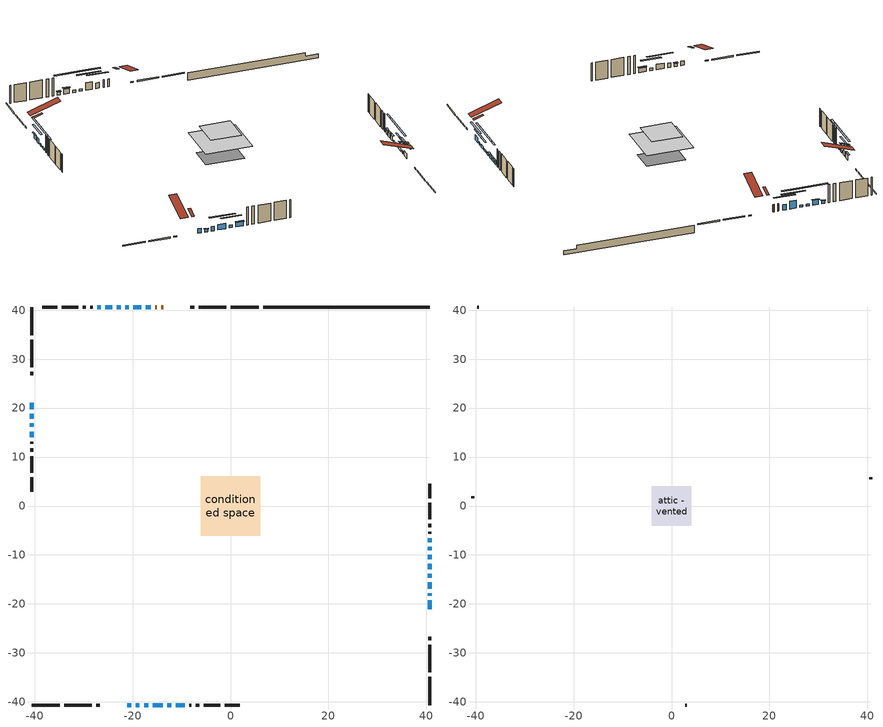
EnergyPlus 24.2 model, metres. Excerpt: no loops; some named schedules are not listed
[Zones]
conditioned space
 floor adiabatic (AdiabaticFloorConstruction): -6.07,-6.07 -6.07,6.07 6.07,6.07 6.07,-6.07 z3.05
 floor foundation (Slab1 construction): -5.08,-3.4 -5.08,3.4 5.08,3.4 5.08,-3.4 z-1.37
 wall outside (RimJoist1 construction): 5.79,40.65 0.02,40.65 / -40.65,-40.65 -34.88,-40.65 / -40.65,40.65 -40.65,34.88 / 40.65,-40.65 40.65,-34.88 z0.61:0.91
 wall outside (RimJoist2 construction): -0.91,40.65 -6.51,40.65 / -33.96,-40.65 -28.36,-40.65 / -40.65,33.96 -40.65,28.36 / 40.65,-33.96 40.65,-28.36 z0.61:0.91
 wall outside (RimJoist3 construction): -7.44,40.65 -8.19,40.65 / -27.43,-40.65 -26.67,-40.65 / -40.65,27.43 -40.65,26.67 / 40.65,-27.43 40.65,-26.67 z0.61:0.91
 wall outside (AdiabaticWallConstruction 1): -13.76,40.65 -14.11,40.65 / -15.03,40.65 -15.38,40.65 z0.61:2.64
 wall outside (AdiabaticWallConstruction): -21.1,-40.65 -20.26,-40.65 / -17.67,-40.65 -16.83,-40.65 z0.61:1.83; -19.34,-40.65 -18.6,-40.65 / 40.65,-18.35 40.65,-17.79 / -26.51,40.65 -27.25,40.65 / -12.89,-40.65 -12.15,-40.65 z0.61:1.35; -40.65,21.1 -40.65,19.75 / 40.65,-21.1 40.65,-19.27 / -40.65,18.83 -40.65,17.83 z0.61:1.96; 40.65,-16.86 40.65,-15.56 z0.61:1.37; -16.3,40.65 -17.3,40.65 z0.61:2.13; -18.22,40.65 -19.85,40.65 z0.61:2.69; -15.9,-40.65 -13.82,-40.65 z0.61:2.08; 40.65,-14.64 40.65,-13.87 / 40.65,-12.94 40.65,-11.8 / -20.78,40.65 -21.54,40.65 / -22.47,40.65 -23.24,40.65 / -40.65,16.91 -40.65,16.14 / -40.65,15.22 -40.65,14.07 z0.61:1.17; 40.65,-10.87 40.65,-9.96 / -11.22,-40.65 -9.34,-40.65 z0.61:1.78; 40.65,-9.03 40.65,-8.29 z0.61:1.68; 40.65,-7.36 40.65,-6.62 z0.61:1.7; -24.16,40.65 -25.59,40.65 z0.61:1.93
 wall outside (Wall1 construction): -28.18,40.65 -28.61,40.65 / -8.41,-40.65 -7.99,-40.65 / -40.65,13.14 -40.65,12.72 / 40.65,-5.69 40.65,-5.27 z0.61:5.49
 wall outside (Wall2 construction): -29.54,40.65 -30.22,40.65 / -7.06,-40.65 -6.38,-40.65 / -40.65,11.79 -40.65,11.11 / 40.65,-4.34 40.65,-3.66 z0.61:5.49
 wall outside (Wall3 construction): -31.15,40.65 -34.5,40.65 / -5.45,-40.65 -2.1,-40.65 / -40.65,10.18 -40.65,6.83 / 40.65,-2.73 40.65,0.62 z0.61:5.49
 wall outside (Wall4 construction): -35.43,40.65 -38.45,40.65 / -1.17,-40.65 1.85,-40.65 / -40.65,5.9 -40.65,2.88 / 40.65,1.55 40.65,4.57 z0.61:5.49
 wall foundation (FoundationWall1 construction): 6.72,40.65,-1.37 6.72,40.65,0.61 37.26,40.65,0.61 37.26,40.65,-0.27 40.65,40.65,-0.27 40.65,40.65,-1.37
 window (WindowConstruction 16): -21.1,-40.65 -20.26,-40.65 z0.61:1.83
 window (WindowConstruction 8): -19.34,-40.65 -18.6,-40.65 z0.61:1.35
 window (WindowConstruction 9): -40.65,21.1 -40.65,19.76 z0.61:1.96
 window (WindowConstruction 17): -17.67,-40.65 -16.83,-40.65 z0.61:1.83
 window (WindowConstruction 10): 40.65,-21.1 40.65,-19.27 z0.61:1.96
 window (WindowConstruction 11): 40.65,-18.35 40.65,-17.79 z0.61:1.35
 window (WindowConstruction 12): 40.65,-16.86 40.65,-15.56 z0.61:1.37
 window (WindowConstruction 13): -16.31,40.65 -17.3,40.65 z0.61:2.13
 window (WindowConstruction 14): -18.23,40.65 -19.85,40.65 z0.61:2.69
 window (WindowConstruction 15): -40.65,18.83 -40.65,17.84 z0.61:1.96
 window (WindowConstruction): -15.9,-40.65 -13.82,-40.65 z0.61:2.08
 window (WindowConstruction 18): 40.65,-14.63 40.65,-13.87 z0.61:1.17
 window (WindowConstruction 19): 40.65,-12.94 40.65,-11.8 z0.61:1.17
 window (WindowConstruction 20): -20.78,40.65 -21.54,40.65 z0.61:1.17
 window (WindowConstruction 21): -22.47,40.65 -23.23,40.65 z0.61:1.17
 window (WindowConstruction 22): -40.65,16.91 -40.65,16.14 z0.61:1.17
 window (WindowConstruction 23): -40.65,15.21 -40.65,14.07 z0.61:1.17
 window (WindowConstruction 1): 40.65,-10.87 40.65,-9.96 z0.61:1.78
 window (WindowConstruction 2): 40.65,-9.03 40.65,-8.29 z0.61:1.68
 window (WindowConstruction 3): 40.65,-7.36 40.65,-6.62 z0.61:1.7
 window (WindowConstruction 4): -24.16,40.65 -25.59,40.65 z0.61:1.93
 window (WindowConstruction 5): -26.51,40.65 -27.25,40.65 z0.61:1.35
 window (WindowConstruction 6): -12.89,-40.65 -12.15,-40.65 z0.61:1.35
 window (WindowConstruction 7): -11.22,-40.65 -9.34,-40.65 z0.61:1.78
 door (Door): -13.76,40.65 -14.1,40.65 z0.61:2.64
 door (Door 1): -15.03,40.65 -15.38,40.65 z0.61:2.64
 ceiling adiabatic (AdiabaticFloorConstruction): 6.07,-6.07 6.07,6.07 -6.07,6.07 -6.07,-6.07 z3.05
 roof outside (Roof2 construction): -12.83,40.65,5.49 -12.83,38.01,6.37 -12.14,38.01,6.37 -12.14,40.65,5.49; -22.03,-40.65,5.49 -22.03,-38.01,6.37 -22.73,-38.01,6.37 -22.73,-40.65,5.49; -40.65,22.03,5.49 -38.01,22.03,6.37 -38.01,22.73,6.37 -40.65,22.73,5.49; 40.65,-22.03,5.49 38.01,-22.03,6.37 38.01,-22.73,6.37 40.65,-22.73,5.49
attic - vented
 floor to conditioned space (Floor1 construction Reversed): -4.07,-4.07 -4.07,4.07 4.07,4.07 4.07,-4.07 z5.49
 wall outside (Wall5 construction): -39.38,40.65 -39.72,40.65 / 2.78,-40.65 3.13,-40.65 / -40.65,1.95 -40.65,1.6 / 40.65,5.5 40.65,5.85 z0.61:5.49
 roof outside (Roof1 construction): -11.21,40.65,5.49 -11.21,32.73,8.13 -9.12,32.73,8.13 -9.12,40.65,5.49; -23.66,-40.65,5.49 -23.66,-32.73,8.13 -25.75,-32.73,8.13 -25.75,-40.65,5.49; -40.65,23.66,5.49 -32.73,23.66,8.13 -32.73,25.75,8.13 -40.65,25.75,5.49; 40.65,-23.66,5.49 32.73,-23.66,8.13 32.73,-25.75,8.13 40.65,-25.75,5.49
shading: -18.4,-40.65 -19.54,-40.65 -19.54,-41.06 -18.4,-41.06 z1.55; -40.65,19.55 -40.65,21.3 -41.06,21.3 -41.06,19.55 z2.16; 40.65,-16.92 40.65,-23.46 41.06,-23.46 41.06,-16.92 z4.32; 40.65,-15.43 40.65,-20.7 41.06,-20.7 41.06,-15.43 z3.71; 40.65,-13.2 40.65,-19.22 41.06,-19.22 41.06,-13.2 z3.73; -19.66,40.65 -13.95,40.65 -13.95,41.06 -19.66,41.06 z4.49; -22.21,40.65 -15.87,40.65 -15.87,41.06 -22.21,41.06 z5.05; -40.65,15.48 -40.65,21.19 -41.06,21.19 -41.06,15.48 z4.32; -11.46,-40.65 -18.26,-40.65 -18.26,-41.06 -11.46,-41.06 z4.44; 40.65,-9.04 40.65,-19.47 41.06,-19.47 41.06,-9.04 z6; 40.65,-6.97 40.65,-17.77 41.06,-17.77 41.06,-6.97 z6; -26.37,40.65 -15.95,40.65 -15.95,41.06 -26.37,41.06 z6; -28.06,40.65 -17.64,40.65 -17.64,41.06 -28.06,41.06 z6; -40.65,11.31 -40.65,21.74 -41.06,21.74 -41.06,11.31 z6; -40.65,9.24 -40.65,20.05 -41.06,20.05 -41.06,9.24 z6; 40.65,-9.76 40.65,-11.07 41.06,-11.07 41.06,-9.76 z1.98; 40.65,-8.09 40.65,-9.23 41.06,-9.23 41.06,-8.09 z1.88; 40.65,-6.42 40.65,-7.56 41.06,-7.56 41.06,-6.42 z1.9; -25.79,40.65 -23.96,40.65 -23.96,41.06 -25.79,41.06 z2.13; -27.45,40.65 -26.31,40.65 -26.31,41.06 -27.45,41.06 z1.55; -9.79,-40.65 -15.25,-40.65 -15.25,-41.06 -9.79,-41.06 z3.71; -9.14,-40.65 -11.42,-40.65 -11.42,-41.06 -9.14,-41.06 z1.98
[Building]
Building 1: Terrain=Suburbs
[Site:Location]
Toronto Intl AP_ON: Latitude {deg}=43.68; Longitude {deg}=-79.63; Time Zone {hr}=-5; Elevation {m}=173; Keep Site Location Information=Yes
[Site:GroundTemperature:Shallow]
4.59119, 2.66285, 2.50842, 3.42352, 7.09712, 10.7536, 13.9236, 15.9317, 16.1023, 14.4691, 11.3799, 7.83558
[Site:WaterMainsTemperature]
Calculation Method=Schedule; Temperature Schedule=mains temperature schedule
[Material] Roughness=Rough; Thermal Absorptance=0.9
Name | Thickness {m} | Conductivity {W/m-K} | Density {kg/m3} | Specific Heat {J/kg-K} | Solar Absorptance | Visible Absorptance
asphalt or fiberglass shingles | 0.00635 | 0.162714 | 1121.4 | 1465.45 | 0.4 | 0.4
ceiling stud and cavity | 0.1397 | 0.117536 | 65.682 | 1177.47 | 0.7 | 0.7
concrete 4.0 in. | 0.1016 | 1.803125 | 2242.8 | 837.4 | 0.7 | 0.7
concrete 8.0 in. | 0.2032 | 1.803125 | 2242.8 | 837.4 | 0.7 | 0.7
door material | 0.04445 | 0.053851 | 512.64 | 1214.23 | 0.7 | 0.7
exterior vertical ins | 0.0353037 | 0.029427 | 32.04 | 1214.23 | 0.7 | 0.7
floor covering | 0.0127 | 0.0433444 | 54.468 | 1339.84 | 0.6 | 0.6
floor rigid ins; wall rigid ins | 0.512978 | 0.029427 | 32.04 | 1214.23 | 0.7 | 0.7
floor stud and cavity | 0.1397 | 1.75129 | 37.0049 | 1207.88 | 0.7 | 0.7
furniture material conditioned space 1 | 0.1524 | 0.115458 | 640.8 | 1214.23 | 0.6 | 0.6
gypsum board | 0.0127 | 0.160291 | 801 | 837.4 | 0.6 | 0.6
gypsum board 1 | 0.0127 | 0.160291 | 801 | 837.4 | 0.7 | 0.7
osb sheathing 0.5 in. | 0.0127 | 0.115458 | 512.64 | 1214.23 | 0.7 | 0.7
osb sheathing 0.75 in. | 0.01905 | 0.115458 | 512.64 | 1214.23 | 0.7 | 0.7
osb sheathing 2.0 in. | 0.0508 | 0.115458 | 512.64 | 1214.23 | 0.7 | 0.7
rim joist rigid ins | 0.051816 | 0.029427 | 32.04 | 1214.23 | 0.7 | 0.7
rim joist stud and cavity | 0.0508 | 0.0507405 | 125.044 | 1163.47 | 0.6 | 0.6
rim joist stud and cavity 1 | 0.0508 | 0.308293 | 125.044 | 1163.47 | 0.6 | 0.6
rim joist stud and cavity 2 | 0.0508 | 0.107068 | 50.32683 | 1063.81 | 0.6 | 0.6
roof stud and cavity | 0.2032 | 0.17307 | 78.34581 | 1123.46 | 0.7 | 0.7
wall stud and cavity | 0.1397 | 0.134473 | 139.0536 | 1170.24 | 0.7 | 0.7
wall stud and cavity 1 | 0.1397 | 0.13493 | 139.0536 | 1170.24 | 0.7 | 0.7
wall stud and cavity 2 | 0.1397 | 0.127966 | 139.0536 | 1170.24 | 0.7 | 0.7
wall stud and cavity 3 | 0.1397 | 0.601088 | 139.0536 | 1170.24 | 0.7 | 0.7
wall stud and cavity 4 | 0.0889 | 6.1454 | 50.32683 | 1063.81 | 0.6 | 0.6
wall stud and cavity 5 | 0.0889 | 0.380278 | 52.3479 | 1209.89 | 0.7 | 0.7
wall stud and cavity 6 | 0.0889 | 0.391764 | 83.0341 | 1211.67 | 0.7 | 0.7
wood siding | 0.0254 | 0.102417 | 544.68 | 1172.36 | 0.4 | 0.4
wood siding 1 | 0.00254 | 0.102417 | 544.68 | 1172.36 | 0.4 | 0.4
wood siding 2; wood siding 3; wood siding 4 | 0.0254 | 0.102417 | 544.68 | 1172.36 | 0.7 | 0.7
[WindowMaterial:SimpleGlazingSystem]
Name | U-Factor {W/m2-K} | Solar Heat Gain Coefficient
WindowMaterial | 2.89067 | 0.69
WindowMaterial 1 | 2.9378 | 0.65
WindowMaterial 10 | 4.26815 | 0.68
WindowMaterial 11 | 2.9219 | 0.66
WindowMaterial 12 | 2.927009 | 0.66
WindowMaterial 13 | 2.95937 | 0.63
WindowMaterial 14 | 5.73024 | 0.53
WindowMaterial 15 | 5.2794 | 0.57
WindowMaterial 16 | 2.99458 | 0.59
WindowMaterial 2 | 2.95653 | 0.63
WindowMaterial 3 | 2.95597 | 0.63
WindowMaterial 4 | 2.90941 | 0.68
WindowMaterial 5 | 2.97584 | 0.61
WindowMaterial 6 | 2.906 | 0.68
WindowMaterial 7 | 2.91111 | 0.67
WindowMaterial 8 | 2.93212 | 0.66
WindowMaterial 9 | 2.99685 | 0.59
[Construction]
AdiabaticFloorConstruction: floor stud and cavity, floor rigid ins, osb sheathing 0.75 in., floor covering
AdiabaticWallConstruction: wood siding 3, wall rigid ins, wall stud and cavity 5, gypsum board
AdiabaticWallConstruction 1: wood siding 4, wall rigid ins, wall stud and cavity 5, gypsum board
Door; Door 1: door material
Floor1 construction Reversed: gypsum board, ceiling stud and cavity
FoundationWall1 construction: concrete 8.0 in., gypsum board 1
furniture construction conditioned space 1: furniture material conditioned space 1
PartitionWallConstruction: gypsum board, wall stud and cavity 6, gypsum board
RimJoist1 construction: wood siding 2, osb sheathing 2.0 in., rim joist stud and cavity
RimJoist2 construction: wood siding 2, rim joist rigid ins, osb sheathing 2.0 in., rim joist stud and cavity 1
RimJoist3 construction: wood siding 2, rim joist stud and cavity 2
Roof1 construction: asphalt or fiberglass shingles
Roof2 construction: asphalt or fiberglass shingles, osb sheathing 0.75 in., roof stud and cavity, gypsum board
Slab1 construction: concrete 4.0 in.
Wall1 construction: wood siding, osb sheathing 0.5 in., wall stud and cavity, gypsum board
Wall2 construction: wood siding, osb sheathing 0.5 in., wall stud and cavity 1, gypsum board
Wall3 construction: wood siding, osb sheathing 0.5 in., wall stud and cavity 2, gypsum board
Wall4 construction: wood siding, osb sheathing 0.5 in., wall stud and cavity 3, gypsum board
Wall5 construction: wood siding 1, wall stud and cavity 4
WindowConstruction: WindowMaterial
WindowConstruction 1: WindowMaterial 1
WindowConstruction 10: WindowMaterial 8
WindowConstruction 11: WindowMaterial 9
WindowConstruction 12; WindowConstruction 14: WindowMaterial 10
WindowConstruction 13: WindowMaterial 11
WindowConstruction 15: WindowMaterial 12
WindowConstruction 16; WindowConstruction 17: WindowMaterial 13
WindowConstruction 18; WindowConstruction 20; WindowConstruction 22: WindowMaterial 14
WindowConstruction 19; WindowConstruction 23: WindowMaterial 15
WindowConstruction 2: WindowMaterial 2
WindowConstruction 21: WindowMaterial 16
WindowConstruction 3: WindowMaterial 3
WindowConstruction 4: WindowMaterial 4
WindowConstruction 5; WindowConstruction 6; WindowConstruction 8: WindowMaterial 5
WindowConstruction 7: WindowMaterial 6
WindowConstruction 9: WindowMaterial 7
[Zone] Multiplier=1; Part of Total Floor Area=Yes
Name | Volume {m3}
attic - vented | 28.3752
conditioned space | 511.7
[Space]
Name | Zone | Volume {m3}
attic - vented 1 | attic - vented | 28.3752
conditioned space 1 | conditioned space | 511.7
[ZoneInfiltration:EffectiveLeakageArea]
infil attic - vented 1: Zone or Space=attic - vented 1; Schedule=Always On Discrete; Effective Air Leakage Area {cm2}=2738.48; Stack Coefficient=0.000522789; Wind Coefficient=1.54484e-05
[ZoneMixing]
whole house fan mix: Zone or Space=attic - vented; Schedule=Always On Continuous; Design Flow Rate Calculation Method=Flow/Zone; Design Flow Rate {m3/s}=0; Source Zone or Space=conditioned space
[SurfaceProperty:ExposedFoundationPerimeter]
Slab1: Exposed Perimeter Calculation Method=TotalExposedPerimeter; Total Exposed Perimeter {m}=33.936
[InternalMass] Zone or ZoneList=conditioned space; Space or SpaceList=conditioned space 1
Name | Construction | Surface Area {m2}
furniture mass conditioned space 1 | furniture construction conditioned space 1 | 86.5199
partition wall mass | PartitionWallConstruction | 216.3
[Lights]
interior lighting: Zone or ZoneList or Space or SpaceList=conditioned space 1; Schedule=interior lighting schedule; Design Level Calculation Method=LightingLevel; Lighting Level {W}=343.2; Return Air Fraction=0; Fraction Radiant=0.6; Fraction Visible=0.2; Fraction Replaceable=1
[People]
occupants: Zone or ZoneList or Space or SpaceList=conditioned space 1; Number of People Schedule=occupants schedule; Number of People Calculation Method=People; Number of People=3; Fraction Radiant=0.314171; Sensible Heat Fraction=0.56303; Activity Level Schedule=occupants activity schedule; Carbon Dioxide Generation Rate {m3/s-W}=0; Enable ASHRAE 55 Comfort Warnings=No; Mean Radiant Temperature Calculation Type=EnclosureAveraged
[ElectricEquipment] Zone or ZoneList or Space or SpaceList=conditioned space 1; Design Level Calculation Method=EquipmentLevel
Name | Schedule | Design Level {W} | Fraction Latent | Fraction Radiant | Fraction Lost
clothes dryer | clothes dryer schedule | 140.772 | 0.015 | 0.081 | 0.85
clothes washer | clothes washer schedule | 32.1985 | 0.03 | 0.162 | 0.7
cooking range | cooking range schedule | 215.147 | 0.08 | 0.432 | 0.2
dishwasher | dishwasher schedule | 66.8632 | 0.3 | 0.18 | 0.4
fridge | fridge schedule | 72.9452 | 0 | 0.6 | 0
mech vent bath fan 0 | mech vent bath fan 0 schedule | 50.2 | 0 | 0 | 1
mech vent bath fan 1 | mech vent bath fan 1 schedule | 50.2 | 0 | 0 | 1
mech vent house fan | mech vent house fan schedule | 0 | 0 | 0 | 1
mech vent house fan cfis | mech vent house fan cfis schedule | 0 | 0 | 0 | 0
mech vent range fan 0 | mech vent range fan 0 schedule | 57 | 0 | 0 | 1
misc plug loads | misc plug loads schedule | 494.7 | 0.045 | 0.513 | 0.1
whole house fan | Always On Discrete | 0 | 0 | 0 | 1
[OtherEquipment] Zone or ZoneList or Space or SpaceList=conditioned space 1; Design Level Calculation Method=EquipmentLevel
Name | Fuel Type | Schedule | Design Level {W} | Fraction Latent | Fraction Radiant | Fraction Lost
clothes dryer 1 | Electricity | clothes dryer schedule | 0 | 0.015 | 0.081 | 0.85
cooking range 1 | Electricity | cooking range schedule | 0 | 0.08 | 0.432 | 0.2
general water use latent | None | general water use schedule | 62.594 | 1 | 0 | 0
general water use sensible | None | general water use schedule | -61.6891 | 0 | 0.6 | 0
mech vent house fan latent load | None | Always On Discrete | 0 | 1 | 0 | 0
mech vent house fan sensible load | None | Always On Discrete | 0 | 0 | 0 | 0
water heater energy adjustment1 | NaturalGas | Always On Discrete | 0.01 | 0 | 0 | 1
[ZoneInfiltration:DesignFlowRate] Zone or ZoneList or Space or SpaceList=conditioned space 1; Schedule=Always On Discrete; Design Flow Rate Calculation Method=Flow/Zone; Design Flow Rate {m3/s}=0
infil flow; natural vent flow; whole house fan flow
[Foundation:Kiva]
Foundation Kiva 1: Initial Indoor Air Temperature {C}=18; Wall Height Above Grade {m}=0.609996; Wall Depth Below Slab {m}=0.2032; Custom Block Material Name 1=exterior vertical ins; Custom Block Depth 1 {m}=1.98001; Custom Block X Position 1 {m}=0.2159; Custom Block Z Position 1 {m}=0
[Foundation:Kiva:Settings]
Soil Conductivity {W/m-K}=0.849921; Soil Density {kg/m3}=1842.3; Soil Specific Heat {J/kg-K}=418.7; Ground Solar Absorptivity=0.9; Ground Thermal Absorptivity=0.9; Ground Surface Roughness {m}=0.03; Far-Field Width {m}=40; Deep-Ground Boundary Condition=ZeroFlux; Deep-Ground Depth {m}=40; Minimum Cell Dimension {m}=0.2; Maximum Cell Growth Coefficient=3; Simulation Timestep=Timestep
[Exterior:Lights]
exterior lighting: Schedule=exterior lighting schedule; Design Level {W}=75.6
[Schedule:Constant]
Name | Hourly Value
Always On Continuous; mech vent house fan schedule; mech vent house fan cfis schedule; Always On Discrete | 1
occupants activity schedule | 117.228
fridge schedule | 0
[Schedule:Week:Daily]
interior lighting schedule Week Rule - Jan1-Jan27: interior lighting schedule day, interior lighting schedule day, interior lighting schedule day, interior lighting schedule day, interior lighting schedule day, interior lighting schedule day, interior lighting schedule day, interior lighting schedule default day, interior lighting schedule default day, interior lighting schedule default day, interior lighting schedule default day, interior lighting schedule default day
interior lighting schedule Week Rule - Jan28-Feb3: interior lighting schedule day, interior lighting schedule day, interior lighting schedule day, interior lighting schedule day, interior lighting schedule day 1, interior lighting schedule day 1, interior lighting schedule day 1, interior lighting schedule default day, interior lighting schedule default day, interior lighting schedule default day, interior lighting schedule default day, interior lighting schedule default day
interior lighting schedule Week Rule - Feb4-Feb24: interior lighting schedule day 1, interior lighting schedule day 1, interior lighting schedule day 1, interior lighting schedule day 1, interior lighting schedule day 1, interior lighting schedule day 1, interior lighting schedule day 1, interior lighting schedule default day, interior lighting schedule default day, interior lighting schedule default day, interior lighting schedule default day, interior lighting schedule default day
interior lighting schedule Week Rule - Feb25-Mar3: interior lighting schedule day 1, interior lighting schedule day 1, interior lighting schedule day 1, interior lighting schedule day 1, interior lighting schedule day 2, interior lighting schedule day 2, interior lighting schedule day 2, interior lighting schedule default day, interior lighting schedule default day, interior lighting schedule default day, interior lighting schedule default day, interior lighting schedule default day
interior lighting schedule Week Rule - Mar4-Mar31: interior lighting schedule day 2, interior lighting schedule day 2, interior lighting schedule day 2, interior lighting schedule day 2, interior lighting schedule day 2, interior lighting schedule day 2, interior lighting schedule day 2, interior lighting schedule default day, interior lighting schedule default day, interior lighting schedule default day, interior lighting schedule default day, interior lighting schedule default day
interior lighting schedule Week Rule - Apr1-Apr28: interior lighting schedule day 3, interior lighting schedule day 3, interior lighting schedule day 3, interior lighting schedule day 3, interior lighting schedule day 3, interior lighting schedule day 3, interior lighting schedule day 3, interior lighting schedule default day, interior lighting schedule default day, interior lighting schedule default day, interior lighting schedule default day, interior lighting schedule default day
interior lighting schedule Week Rule - Apr29-May5: interior lighting schedule day 3, interior lighting schedule day 3, interior lighting schedule day 4, interior lighting schedule day 4, interior lighting schedule day 4, interior lighting schedule day 4, interior lighting schedule day 4, interior lighting schedule default day, interior lighting schedule default day, interior lighting schedule default day, interior lighting schedule default day, interior lighting schedule default day
interior lighting schedule Week Rule - May6-May26: interior lighting schedule day 4, interior lighting schedule day 4, interior lighting schedule day 4, interior lighting schedule day 4, interior lighting schedule day 4, interior lighting schedule day 4, interior lighting schedule day 4, interior lighting schedule default day, interior lighting schedule default day, interior lighting schedule default day, interior lighting schedule default day, interior lighting schedule default day
interior lighting schedule Week Rule - May27-Jun2: interior lighting schedule day 4, interior lighting schedule day 4, interior lighting schedule day 4, interior lighting schedule day 4, interior lighting schedule day 4, interior lighting schedule day 5, interior lighting schedule day 5, interior lighting schedule default day, interior lighting schedule default day, interior lighting schedule default day, interior lighting schedule default day, interior lighting schedule default day
interior lighting schedule Week Rule - Jun3-Jun30: interior lighting schedule day 5, interior lighting schedule day 5, interior lighting schedule day 5, interior lighting schedule day 5, interior lighting schedule day 5, interior lighting schedule day 5, interior lighting schedule day 5, interior lighting schedule default day, interior lighting schedule default day, interior lighting schedule default day, interior lighting schedule default day, interior lighting schedule default day
interior lighting schedule Week Rule - Jul1-Jul28: interior lighting schedule day 6, interior lighting schedule day 6, interior lighting schedule day 6, interior lighting schedule day 6, interior lighting schedule day 6, interior lighting schedule day 6, interior lighting schedule day 6, interior lighting schedule default day, interior lighting schedule default day, interior lighting schedule default day, interior lighting schedule default day, interior lighting schedule default day
interior lighting schedule Week Rule - Jul29-Aug4: interior lighting schedule day 6, interior lighting schedule day 6, interior lighting schedule day 6, interior lighting schedule day 7, interior lighting schedule day 7, interior lighting schedule day 7, interior lighting schedule day 7, interior lighting schedule default day, interior lighting schedule default day, interior lighting schedule default day, interior lighting schedule default day, interior lighting schedule default day
interior lighting schedule Week Rule - Aug5-Aug25: interior lighting schedule day 7, interior lighting schedule day 7, interior lighting schedule day 7, interior lighting schedule day 7, interior lighting schedule day 7, interior lighting schedule day 7, interior lighting schedule day 7, interior lighting schedule default day, interior lighting schedule default day, interior lighting schedule default day, interior lighting schedule default day, interior lighting schedule default day
interior lighting schedule Week Rule - Aug26-Sep1: interior lighting schedule day 7, interior lighting schedule day 7, interior lighting schedule day 7, interior lighting schedule day 7, interior lighting schedule day 7, interior lighting schedule day 7, interior lighting schedule day 8, interior lighting schedule default day, interior lighting schedule default day, interior lighting schedule default day, interior lighting schedule default day, interior lighting schedule default day
interior lighting schedule Week Rule - Sep2-Sep29: interior lighting schedule day 8, interior lighting schedule day 8, interior lighting schedule day 8, interior lighting schedule day 8, interior lighting schedule day 8, interior lighting schedule day 8, interior lighting schedule day 8, interior lighting schedule default day, interior lighting schedule default day, interior lighting schedule default day, interior lighting schedule default day, interior lighting schedule default day
interior lighting schedule Week Rule - Sep30-Oct6: interior lighting schedule day 8, interior lighting schedule day 9, interior lighting schedule day 9, interior lighting schedule day 9, interior lighting schedule day 9, interior lighting schedule day 9, interior lighting schedule day 9, interior lighting schedule default day, interior lighting schedule default day, interior lighting schedule default day, interior lighting schedule default day, interior lighting schedule default day
interior lighting schedule Week Rule - Oct7-Oct27: interior lighting schedule day 9, interior lighting schedule day 9, interior lighting schedule day 9, interior lighting schedule day 9, interior lighting schedule day 9, interior lighting schedule day 9, interior lighting schedule day 9, interior lighting schedule default day, interior lighting schedule default day, interior lighting schedule default day, interior lighting schedule default day, interior lighting schedule default day
interior lighting schedule Week Rule - Oct28-Nov3: interior lighting schedule day 9, interior lighting schedule day 9, interior lighting schedule day 9, interior lighting schedule day 9, interior lighting schedule day 10, interior lighting schedule day 10, interior lighting schedule day 10, interior lighting schedule default day, interior lighting schedule default day, interior lighting schedule default day, interior lighting schedule default day, interior lighting schedule default day
interior lighting schedule Week Rule - Nov4-Nov24: interior lighting schedule day 10, interior lighting schedule day 10, interior lighting schedule day 10, interior lighting schedule day 10, interior lighting schedule day 10, interior lighting schedule day 10, interior lighting schedule day 10, interior lighting schedule default day, interior lighting schedule default day, interior lighting schedule default day, interior lighting schedule default day, interior lighting schedule default day
interior lighting schedule Week Rule - Nov25-Dec1: interior lighting schedule day 10, interior lighting schedule day 10, interior lighting schedule day 10, interior lighting schedule day 10, interior lighting schedule day 10, interior lighting schedule day 10, interior lighting schedule day 11, interior lighting schedule default day, interior lighting schedule default day, interior lighting schedule default day, interior lighting schedule default day, interior lighting schedule default day
interior lighting schedule Week Rule - Dec2-Dec31: interior lighting schedule day 11, interior lighting schedule day 11, interior lighting schedule day 11, interior lighting schedule day 11, interior lighting schedule day 11, interior lighting schedule day 11, interior lighting schedule day 11, interior lighting schedule default day, interior lighting schedule default day, interior lighting schedule default day, interior lighting schedule default day, interior lighting schedule default day
occupants schedule Week Rule - Jan1-Dec31: occupants schedule day, occupants schedule day, occupants schedule day, occupants schedule day, occupants schedule day, occupants schedule day, occupants schedule day, occupants schedule default day, occupants schedule default day, occupants schedule default day, occupants schedule default day, occupants schedule default day
clothes dryer schedule Week Rule - Jan1-Dec31: clothes dryer schedule day, clothes dryer schedule day, clothes dryer schedule day, clothes dryer schedule day, clothes dryer schedule day, clothes dryer schedule day, clothes dryer schedule day, clothes dryer schedule default day, clothes dryer schedule default day, clothes dryer schedule default day, clothes dryer schedule default day, clothes dryer schedule default day
clothes washer schedule Week Rule - Jan1-Dec31: clothes washer schedule day, clothes washer schedule day, clothes washer schedule day, clothes washer schedule day, clothes washer schedule day, clothes washer schedule day, clothes washer schedule day, clothes washer schedule default day, clothes washer schedule default day, clothes washer schedule default day, clothes washer schedule default day, clothes washer schedule default day
cooking range schedule Week Rule - Jan1-Dec31: cooking range schedule day, cooking range schedule day, cooking range schedule day, cooking range schedule day, cooking range schedule day, cooking range schedule day, cooking range schedule day, cooking range schedule default day, cooking range schedule default day, cooking range schedule default day, cooking range schedule default day, cooking range schedule default day
dishwasher schedule Week Rule - Jan1-Dec31: dishwasher schedule day, dishwasher schedule day, dishwasher schedule day, dishwasher schedule day, dishwasher schedule day, dishwasher schedule day, dishwasher schedule day, dishwasher schedule default day, dishwasher schedule default day, dishwasher schedule default day, dishwasher schedule default day, dishwasher schedule default day
mech vent bath fan 0 schedule Week Rule - Jan1-Dec31: mech vent bath fan 0 schedule day, mech vent bath fan 0 schedule day, mech vent bath fan 0 schedule day, mech vent bath fan 0 schedule day, mech vent bath fan 0 schedule day, mech vent bath fan 0 schedule day, mech vent bath fan 0 schedule day, mech vent bath fan 0 schedule default day, mech vent bath fan 0 schedule default day, mech vent bath fan 0 schedule default day, mech vent bath fan 0 schedule default day, mech vent bath fan 0 schedule default day
mech vent bath fan 1 schedule Week Rule - Jan1-Dec31: mech vent bath fan 1 schedule day, mech vent bath fan 1 schedule day, mech vent bath fan 1 schedule day, mech vent bath fan 1 schedule day, mech vent bath fan 1 schedule day, mech vent bath fan 1 schedule day, mech vent bath fan 1 schedule day, mech vent bath fan 1 schedule default day, mech vent bath fan 1 schedule default day, mech vent bath fan 1 schedule default day, mech vent bath fan 1 schedule default day, mech vent bath fan 1 schedule default day
mech vent range fan 0 schedule Week Rule - Jan1-Dec31: mech vent range fan 0 schedule day, mech vent range fan 0 schedule day, mech vent range fan 0 schedule day, mech vent range fan 0 schedule day, mech vent range fan 0 schedule day, mech vent range fan 0 schedule day, mech vent range fan 0 schedule day, mech vent range fan 0 schedule default day, mech vent range fan 0 schedule default day, mech vent range fan 0 schedule default day, mech vent range fan 0 schedule default day, mech vent range fan 0 schedule default day
misc plug loads schedule Week Rule - Jan1-Dec31: misc plug loads schedule day, misc plug loads schedule day, misc plug loads schedule day, misc plug loads schedule day, misc plug loads schedule day, misc plug loads schedule day, misc plug loads schedule day, misc plug loads schedule default day, misc plug loads schedule default day, misc plug loads schedule default day, misc plug loads schedule default day, misc plug loads schedule default day
general water use schedule Week Rule - Jan1-Dec31: general water use schedule day, general water use schedule day, general water use schedule day, general water use schedule day, general water use schedule day, general water use schedule day, general water use schedule day, general water use schedule default day, general water use schedule default day, general water use schedule default day, general water use schedule default day, general water use schedule default day
[Schedule:Year]
interior lighting schedule: interior lighting schedule Week Rule - Jan1-Jan27, 1, 1, 1, 27, interior lighting schedule Week Rule - Jan28-Feb3, 1, 28, 2, 3, interior lighting schedule Week Rule - Feb4-Feb24, 2, 4, 2, 24, interior lighting schedule Week Rule - Feb25-Mar3, 2, 25, 3, 3, interior lighting schedule Week Rule - Mar4-Mar31, 3, 4, 3, 31, interior lighting schedule Week Rule - Apr1-Apr28, 4, 1, 4, 28, interior lighting schedule Week Rule - Apr29-May5, 4, 29, 5, 5, interior lighting schedule Week Rule - May6-May26, 5, 6, 5, 26, interior lighting schedule Week Rule - May27-Jun2, 5, 27, 6, 2, interior lighting schedule Week Rule - Jun3-Jun30, 6, 3, 6, 30, interior lighting schedule Week Rule - Jul1-Jul28, 7, 1, 7, 28, interior lighting schedule Week Rule - Jul29-Aug4, 7, 29, 8, 4, interior lighting schedule Week Rule - Aug5-Aug25, 8, 5, 8, 25, interior lighting schedule Week Rule - Aug26-Sep1, 8, 26, 9, 1, interior lighting schedule Week Rule - Sep2-Sep29, 9, 2, 9, 29, interior lighting schedule Week Rule - Sep30-Oct6, 9, 30, 10, 6, interior lighting schedule Week Rule - Oct7-Oct27, 10, 7, 10, 27, interior lighting schedule Week Rule - Oct28-Nov3, 10, 28, 11, 3, interior lighting schedule Week Rule - Nov4-Nov24, 11, 4, 11, 24, interior lighting schedule Week Rule - Nov25-Dec1, 11, 25, 12, 1, interior lighting schedule Week Rule - Dec2-Dec31, 12, 2, 12, 31
occupants schedule: occupants schedule Week Rule - Jan1-Dec31, 1, 1, 12, 31
clothes dryer schedule: clothes dryer schedule Week Rule - Jan1-Dec31, 1, 1, 12, 31
clothes washer schedule: clothes washer schedule Week Rule - Jan1-Dec31, 1, 1, 12, 31
cooking range schedule: cooking range schedule Week Rule - Jan1-Dec31, 1, 1, 12, 31
dishwasher schedule: dishwasher schedule Week Rule - Jan1-Dec31, 1, 1, 12, 31
mech vent bath fan 0 schedule: mech vent bath fan 0 schedule Week Rule - Jan1-Dec31, 1, 1, 12, 31
mech vent bath fan 1 schedule: mech vent bath fan 1 schedule Week Rule - Jan1-Dec31, 1, 1, 12, 31
mech vent range fan 0 schedule: mech vent range fan 0 schedule Week Rule - Jan1-Dec31, 1, 1, 12, 31
misc plug loads schedule: misc plug loads schedule Week Rule - Jan1-Dec31, 1, 1, 12, 31
general water use schedule: general water use schedule Week Rule - Jan1-Dec31, 1, 1, 12, 31
exterior lighting schedule: exterior lighting schedule Week Rule - Jan1-Jan27, 1, 1, 1, 27, exterior lighting schedule Week Rule - Jan28-Feb3, 1, 28, 2, 3, exterior lighting schedule Week Rule - Feb4-Feb24, 2, 4, 2, 24, exterior lighting schedule Week Rule - Feb25-Mar3, 2, 25, 3, 3, exterior lighting schedule Week Rule - Mar4-Mar31, 3, 4, 3, 31, exterior lighting schedule Week Rule - Apr1-Apr28, 4, 1, 4, 28, exterior lighting schedule Week Rule - Apr29-May5, 4, 29, 5, 5, exterior lighting schedule Week Rule - May6-May26, 5, 6, 5, 26, exterior lighting schedule Week Rule - May27-Jun2, 5, 27, 6, 2, exterior lighting schedule Week Rule - Jun3-Jun30, 6, 3, 6, 30, exterior lighting schedule Week Rule - Jul1-Jul28, 7, 1, 7, 28, exterior lighting schedule Week Rule - Jul29-Aug4, 7, 29, 8, 4, exterior lighting schedule Week Rule - Aug5-Aug25, 8, 5, 8, 25, exterior lighting schedule Week Rule - Aug26-Sep1, 8, 26, 9, 1, exterior lighting schedule Week Rule - Sep2-Sep29, 9, 2, 9, 29, exterior lighting schedule Week Rule - Sep30-Oct6, 9, 30, 10, 6, exterior lighting schedule Week Rule - Oct7-Oct27, 10, 7, 10, 27, exterior lighting schedule Week Rule - Oct28-Nov3, 10, 28, 11, 3, exterior lighting schedule Week Rule - Nov4-Nov24, 11, 4, 11, 24, exterior lighting schedule Week Rule - Nov25-Dec1, 11, 25, 12, 1, exterior lighting schedule Week Rule - Dec2-Dec31, 12, 2, 12, 31
[Schedule:Compact]
mains temperature schedule: Through: 01/01, For: AllDays, Until: 24:00, 8.43722, Through: 01/02, For: AllDays, Until: 24:00, 8.37111, Through: 01/03, For: AllDays, Until: 24:00, 8.30611, Through: 01/04, For: AllDays, Until: 24:00, 8.24222, Through: 01/05, For: AllDays, Until: 24:00, 8.17944, Through: 01/06, For: AllDays, Until: 24:00, 8.11833, Through: 01/07, For: AllDays, Until: 24:00, 8.05833, Through: 01/08, For: AllDays, Until: 24:00, 7.99944, Through: 01/09, For: AllDays, Until: 24:00, 7.94222, Through: 01/10, For: AllDays, Until: 24:00, 7.88611, Through: 01/11, For: AllDays, Until: 24:00, 7.83167, Through: 01/12, For: AllDays, Until: 24:00, 7.77833, Through: 01/13, For: AllDays, Until: 24:00, 7.72611, Through: 01/14, For: AllDays, Until: 24:00, 7.67556, Through: 01/15, For: AllDays, Until: 24:00, 7.62667, Through: 01/16, For: AllDays, Until: 24:00, 7.57889, Through: 01/17, For: AllDays, Until: 24:00, 7.53278, Through: 01/18, For: AllDays, Until: 24:00, 7.48778, Through: 01/19, For: AllDays, Until: 24:00, 7.44444, Through: 01/20, For: AllDays, Until: 24:00, 7.40278, Through: 01/21, For: AllDays, Until: 24:00, 7.36278, Through: 01/22, For: AllDays, Until: 24:00, 7.32389, Through: 01/23, For: AllDays, Until: 24:00, 7.28667, Through: 01/24, For: AllDays, Until: 24:00, 7.25056, Through: 01/25, For: AllDays, Until: 24:00, 7.21667, Through: 01/26, For: AllDays, Until: 24:00, 7.18389, Through: 01/27, For: AllDays, Until: 24:00, 7.15278, Through: 01/28, For: AllDays, Until: 24:00, 7.12333, Through: 01/29, For: AllDays, Until: 24:00, 7.09556, Through: 01/30, For: AllDays, Until: 24:00, 7.06944, Through: 01/31, For: AllDays, Until: 24:00, 7.04444, Through: 02/01, For: AllDays, Until: 24:00, 7.02167, Through: 02/02, For: AllDays, Until: 24:00, 7, Through: 02/03, For: AllDays, Until: 24:00, 6.98, Through: 02/04, For: AllDays, Until: 24:00, 6.96222, Through: 02/05, For: AllDays, Until: 24:00, 6.94556, Through: 02/06, For: AllDays, Until: 24:00, 6.93056, Through: 02/07, For: AllDays, Until: 24:00, 6.91722, Through: 02/08, For: AllDays, Until: 24:00, 6.90556, Through: 02/09, For: AllDays, Until: 24:00, 6.89556, Through: 02/10, For: AllDays, Until: 24:00, 6.88722, Through: 02/11, For: AllDays, Until: 24:00, 6.88056, Through: 02/12, For: AllDays, Until: 24:00, 6.875, Through: 02/13, For: AllDays, Until: 24:00, 6.87167, Through: 02/14, For: AllDays, Until: 24:00, 6.87, Through: 02/15, For: AllDays, Until: 24:00, 6.87, Through: 02/16, For: AllDays, Until: 24:00, 6.87167, Through: 02/17, For: AllDays, Until: 24:00, 6.875, Through: 02/18, For: AllDays, Until: 24:00, 6.88, Through: 02/19, For: AllDays, Until: 24:00, 6.88611, Through: 02/20, For: AllDays, Until: 24:00, 6.89444, Through: 02/21, For: AllDays, Until: 24:00, 6.90444, Through: 02/22, For: AllDays, Until: 24:00, 6.91611, Through: 02/23, For: AllDays, Until: 24:00, 6.92889, Through: 02/24, For: AllDays, Until: 24:00, 6.94389, Through: 02/25, For: AllDays, Until: 24:00, 6.96056, Through: 02/26, For: AllDays, Until: 24:00, 6.97833, Through: 02/27, For: AllDays, Until: 24:00, 6.99833, Through: 02/28, For: AllDays, Until: 24:00, 7.01944, Through: 03/01, For: AllDays, Until: 24:00, 7.04222, Through: 03/02, For: AllDays, Until: 24:00, 7.06667, Through: 03/03, For: AllDays, Until: 24:00, 7.09278, Through: 03/04, For: AllDays, Until: 24:00, 7.12056, Through: 03/05, For: AllDays, Until: 24:00, 7.15, Through: 03/06, For: AllDays, Until: 24:00, 7.18111, Through: 03/07, For: AllDays, Until: 24:00, 7.21333, Through: 03/08, For: AllDays, Until: 24:00, 7.24722, Through: 03/09, For: AllDays, Until: 24:00, 7.28278, Through: 03/10, For: AllDays, Until: 24:00, 7.32, Through: 03/11, For: AllDays, Until: 24:00, 7.35889, Through: 03/12, For: AllDays, Until: 24:00, 7.39889, Through: 03/13, For: AllDays, Until: 24:00, 7.44056, Through: 03/14, For: AllDays, Until: 24:00, 7.48389, Through: 03/15, For: AllDays, Until: 24:00, 7.52833, Through: 03/16, For: AllDays, Until: 24:00, 7.57444, Through: 03/17, For: AllDays, Until: 24:00, 7.62222, Through: 03/18, For: AllDays, Until: 24:00, 7.67111, Through: 03/19, For: AllDays, Until: 24:00, 7.72111, Through: 03/20, For: AllDays, Until: 24:00, 7.77333, Through: 03/21, For: AllDays, Until: 24:00, 7.82611, Through: 03/22, For: AllDays, Until: 24:00, 7.88111, Through: 03/23, For: AllDays, Until: 24:00, 7.93667, Through: 03/24, For: AllDays, Until: 24:00, 7.99389, Through: 03/25, For: AllDays, Until: 24:00, 8.05278, Through: 03/26, For: AllDays, Until: 24:00, 8.11278, Through: 03/27, For: AllDays, Until: 24:00, 8.17389, Through: 03/28, For: AllDays, Until: 24:00, 8.23611, Through: 03/29, For: AllDays, Until: 24:00, 8.3, Through: 03/30, For: AllDays, Until: 24:00, 8.365, Through: 03/31, For: AllDays, Until: 24:00, 8.43111, Through: 04/01, For: AllDays, Until: 24:00, 8.49833, Through: 04/02, For: AllDays, Until: 24:00, 8.56722, Through: 04/03, For: AllDays, Until: 24:00, 8.63667, Through: 04/04, For: AllDays, Until: 24:00, 8.70778, Through: 04/05, For: AllDays, Until: 24:00, 8.77944, Through: 04/06, For: AllDays, Until: 24:00, 8.85278, Through: 04/07, For: AllDays, Until: 24:00, 8.92667, Through: 04/08, For: AllDays, Until: 24:00, 9.00222, Through: 04/09, For: AllDays, Until: 24:00, 9.07833, Through: 04/10, For: AllDays, Until: 24:00, 9.15556, Through: 04/11, For: AllDays, Until: 24:00, 9.23389, Through: 04/12, For: AllDays, Until: 24:00, 9.31278, Through: 04/13, For: AllDays, Until: 24:00, 9.39278, Through: 04/14, For: AllDays, Until: 24:00, 9.47389, Through: 04/15, For: AllDays, Until: 24:00, 9.55611, Through: 04/16, For: AllDays, Until: 24:00, 9.63833, Through: 04/17, For: AllDays, Until: 24:00, 9.72222, Through: 04/18, For: AllDays, Until: 24:00, 9.80667, Through: 04/19, For: AllDays, Until: 24:00, 9.89167, Through: 04/20, For: AllDays, Until: 24:00, 9.97778, Through: 04/21, For: AllDays, Until: 24:00, 10.0644, Through: 04/22, For: AllDays, Until: 24:00, 10.1517, Through: 04/23, For: AllDays, Until: 24:00, 10.24, Through: 04/24, For: AllDays, Until: 24:00, 10.3289, Through: 04/25, For: AllDays, Until: 24:00, 10.4183, Through: 04/26, For: AllDays, Until: 24:00, 10.5083, Through: 04/27, For: AllDays, Until: 24:00, 10.5989, Through: 04/28, For: AllDays, Until: 24:00, 10.69, Through: 04/29, For: AllDays, Until: 24:00, 10.7817, Through: 04/30, For: AllDays, Until: 24:00, 10.8739, Through: 05/01, For: AllDays, Until: 24:00, 10.9667, Through: 05/02, For: AllDays, Until: 24:00, 11.0594, Through: 05/03, For: AllDays, Until: 24:00, 11.1533, Through: 05/04, For: AllDays, Until: 24:00, 11.2472, Through: 05/05, For: AllDays, Until: 24:00, 11.3411, Through: 05/06, For: AllDays, Until: 24:00, 11.4361, Through: 05/07, For: AllDays, Until: 24:00, 11.5306, Through: 05/08, For: AllDays, Until: 24:00, 11.6261, Through: 05/09, For: AllDays, Until: 24:00, 11.7217, Through: 05/10, For: AllDays, Until: 24:00, 11.8172, Through: 05/11, For: AllDays, Until: 24:00, 11.9128, Through: 05/12, For: AllDays, Until: 24:00, 12.0089, Through: 05/13, For: AllDays, Until: 24:00, 12.105, Through: 05/14, For: AllDays, Until: 24:00, 12.2017, Through: 05/15, For: AllDays, Until: 24:00, 12.2978, Through: 05/16, For: AllDays, Until: 24:00, 12.3944, Through: 05/17, For: AllDays, Until: 24:00, 12.4906, Through: 05/18, For: AllDays, Until: 24:00, 12.5872, Through: 05/19, For: AllDays, Until: 24:00, 12.6833, Through: 05/20, For: AllDays, Until: 24:00, 12.78, Through: 05/21, For: AllDays, Until: 24:00, 12.8761, Through: 05/22, For: AllDays, Until: 24:00, 12.9722, Through: 05/23, For: AllDays, Until: 24:00, 13.0683, Through: 05/24, For: AllDays, Until: 24:00, 13.1639, Through: 05/25, For: AllDays, Until: 24:00, 13.2594, Through: 05/26, For: AllDays, Until: 24:00, 13.355, Through: 05/27, For: AllDays, Until: 24:00, 13.45, Through: 05/28, For: AllDays, Until: 24:00, 13.545, Through: 05/29, For: AllDays, Until: 24:00, 13.6394, Through: 05/30, For: AllDays, Until: 24:00, 13.7333, Through: 05/31, For: AllDays, Until: 24:00, 13.8272, Through: 06/01, For: AllDays, Until: 24:00, 13.9206, Through: 06/02, For: AllDays, Until: 24:00, 14.0139, Through: 06/03, For: AllDays, Until: 24:00, 14.1061, Through: 06/04, For: AllDays, Until: 24:00, 14.1983, Through: 06/05, For: AllDays, Until: 24:00, 14.2894, Through: 06/06, For: AllDays, Until: 24:00, 14.3806, Through: 06/07, For: AllDays, Until: 24:00, 14.4711, Through: 06/08, For: AllDays, Until: 24:00, 14.5606, Through: 06/09, For: AllDays, Until: 24:00, 14.65, Through: 06/10, For: AllDays, Until: 24:00, 14.7383, Through: 06/11, For: AllDays, Until: 24:00, 14.8267, Through: 06/12, For: AllDays, Until: 24:00, 14.9133, Through: 06/13, For: AllDays, Until: 24:00, 15, Through: 06/14, For: AllDays, Until: 24:00, 15.0856, Through: 06/15, For: AllDays, Until: 24:00, 15.1706, Through: 06/16, For: AllDays, Until: 24:00, 15.255, Through: 06/17, For: AllDays, Until: 24:00, 15.3383, Through: 06/18, For: AllDays, Until: 24:00, 15.4206, Through: 06/19, For: AllDays, Until: 24:00, 15.5022, Through: 06/20, For: AllDays, Until: 24:00, 15.5828, Through: 06/21, For: AllDays, Until: 24:00, 15.6628, Through: 06/22, For: AllDays, Until: 24:00, 15.7417, Through: 06/23, For: AllDays, Until: 24:00, 15.8194, Through: 06/24, For: AllDays, Until: 24:00, 15.8961, Through: 06/25, For: AllDays, Until: 24:00, 15.9722, Through: 06/26, For: AllDays, Until: 24:00, 16.0467, Through: 06/27, For: AllDays, Until: 24:00, 16.1206, Through: 06/28, For: AllDays, Until: 24:00, 16.1933, Through: 06/29, For: AllDays, Until: 24:00, 16.265, Through: 06/30, For: AllDays, Until: 24:00, 16.3356, Through: 07/01, For: AllDays, Until: 24:00, 16.4044, Through: 07/02, For: AllDays, Until: 24:00, 16.4728, Through: 07/03, For: AllDays, Until: 24:00, 16.54, Through: 07/04, For: AllDays, Until: 24:00, 16.6056, Through: 07/05, For: AllDays, Until: 24:00, 16.67, Through: 07/06, For: AllDays, Until: 24:00, 16.7333, Through: 07/07, For: AllDays, Until: 24:00, 16.7956, Through: 07/08, For: AllDays, Until: 24:00, 16.8561, Through: 07/09, For: AllDays, Until: 24:00, 16.9156, Through: 07/10, For: AllDays, Until: 24:00, 16.9739, Through: 07/11, For: AllDays, Until: 24:00, 17.0306, Through: 07/12, For: AllDays, Until: 24:00, 17.0861, Through: 07/13, For: AllDays, Until: 24:00, 17.14, Through: 07/14, For: AllDays, Until: 24:00, 17.1928, Through: 07/15, For: AllDays, Until: 24:00, 17.2439, Through: 07/16, For: AllDays, Until: 24:00, 17.2939, Through: 07/17, For: AllDays, Until: 24:00, 17.3422, Through: 07/18, For: AllDays, Until: 24:00, 17.3894, Through: 07/19, For: AllDays, Until: 24:00, 17.435, Through: 07/20, For: AllDays, Until: 24:00, 17.4794, Through: 07/21, For: AllDays, Until: 24:00, 17.5217, Through: 07/22, For: AllDays, Until: 24:00, 17.5628, Through: 07/23, For: AllDays, Until: 24:00, 17.6028, Through: 07/24, For: AllDays, Until: 24:00, 17.6406, Through: 07/25, For: AllDays, Until: 24:00, 17.6772, Through: 07/26, For: AllDays, Until: 24:00, 17.7122, Through: 07/27, For: AllDays, Until: 24:00, 17.7456, Through: 07/28, For: AllDays, Until: 24:00, 17.7778, Through: 07/29, For: AllDays, Until: 24:00, 17.8078, Through: 07/30, For: AllDays, Until: 24:00, 17.8367, Through: 07/31, For: AllDays, Until: 24:00, 17.8639, Through: 08/01, For: AllDays, Until: 24:00, 17.8894, Through: 08/02, For: AllDays, Until: 24:00, 17.9133, Through: 08/03, For: AllDays, Until: 24:00, 17.9361, Through: 08/04, For: AllDays, Until: 24:00, 17.9567, Through: 08/05, For: AllDays, Until: 24:00, 17.9756, Through: 08/06, For: AllDays, Until: 24:00, 17.9933, Through: 08/07, For: AllDays, Until: 24:00, 18.0089, Through: 08/08, For: AllDays, Until: 24:00, 18.0233, Through: 08/09, For: AllDays, Until: 24:00, 18.0361, Through: 08/10, For: AllDays, Until: 24:00, 18.0467, Through: 08/11, For: AllDays, Until: 24:00, 18.0561, Through: 08/12, For: AllDays, Until: 24:00, 18.0639, Through: 08/13, For: AllDays, Until: 24:00, 18.07, Through: 08/14, For: AllDays, Until: 24:00, 18.0739, Through: 08/15, For: AllDays, Until: 24:00, 18.0767, Through: 08/16, For: AllDays, Until: 24:00, 18.0778, Through: 08/17, For: AllDays, Until: 24:00, 18.0772, Through: 08/18, For: AllDays, Until: 24:00, 18.075, Through: 08/19, For: AllDays, Until: 24:00, 18.0706, Through: 08/20, For: AllDays, Until: 24:00, 18.065, Through: 08/21, For: AllDays, Until: 24:00, 18.0578, Through: 08/22, For: AllDays, Until: 24:00, 18.0489, Through: 08/23, For: AllDays, Until: 24:00, 18.0383, Through: 08/24, For: AllDays, Until: 24:00, 18.0261, Through: 08/25, For: AllDays, Until: 24:00, 18.0122, Through: 08/26, For: AllDays, Until: 24:00, 17.9967, Through: 08/27, For: AllDays, Until: 24:00, 17.9794, Through: 08/28, For: AllDays, Until: 24:00, 17.9606, Through: 08/29, For: AllDays, Until: 24:00, 17.9406, Through: 08/30, For: AllDays, Until: 24:00, 17.9183, Through: 08/31, For: AllDays, Until: 24:00, 17.8944, Through: 09/01, For: AllDays, Until: 24:00, 17.8694, Through: 09/02, For: AllDays, Until: 24:00, 17.8428, Through: 09/03, For: AllDays, Until: 24:00, 17.8139, Through: 09/04, For: AllDays, Until: 24:00, 17.7839, Through: 09/05, For: AllDays, Until: 24:00, 17.7522, Through: 09/06, For: AllDays, Until: 24:00, 17.7194, Through: 09/07, For: AllDays, Until: 24:00, 17.6844, Through: 09/08, For: AllDays, Until: 24:00, 17.6483, Through: 09/09, For: AllDays, Until: 24:00, 17.6106, Through: 09/10, For: AllDays, Until: 24:00, 17.5711, Through: 09/11, For: AllDays, Until: 24:00, 17.5306, Through: 09/12, For: AllDays, Until: 24:00, 17.4883, Through: 09/13, For: AllDays, Until: 24:00, 17.4444, Through: 09/14, For: AllDays, Until: 24:00, 17.3989, Through: 09/15, For: AllDays, Until: 24:00, 17.3522, Through: 09/16, For: AllDays, Until: 24:00, 17.3039, Through: 09/17, For: AllDays, Until: 24:00, 17.2544, Through: 09/18, For: AllDays, Until: 24:00, 17.2033, Through: 09/19, For: AllDays, Until: 24:00, 17.1511, Through: 09/20, For: AllDays, Until: 24:00, 17.0972, Through: 09/21, For: AllDays, Until: 24:00, 17.0422, Through: 09/22, For: AllDays, Until: 24:00, 16.9856, Through: 09/23, For: AllDays, Until: 24:00, 16.9278, Through: 09/24, For: AllDays, Until: 24:00, 16.8683, Through: 09/25, For: AllDays, Until: 24:00, 16.8078, Through: 09/26, For: AllDays, Until: 24:00, 16.7461, Through: 09/27, For: AllDays, Until: 24:00, 16.6833, Through: 09/28, For: AllDays, Until: 24:00, 16.6189, Through: 09/29, For: AllDays, Until: 24:00, 16.5533, Through: 09/30, For: AllDays, Until: 24:00, 16.4867, Through: 10/01, For: AllDays, Until: 24:00, 16.4189, Through: 10/02, For: AllDays, Until: 24:00, 16.3494, Through: 10/03, For: AllDays, Until: 24:00, 16.2794, Through: 10/04, For: AllDays, Until: 24:00, 16.2083, Through: 10/05, For: AllDays, Until: 24:00, 16.1356, Through: 10/06, For: AllDays, Until: 24:00, 16.0622, Through: 10/07, For: AllDays, Until: 24:00, 15.9878, Through: 10/08, For: AllDays, Until: 24:00, 15.9117, Through: 10/09, For: AllDays, Until: 24:00, 15.835, Through: 10/10, For: AllDays, Until: 24:00, 15.7578, Through: 10/11, For: AllDays, Until: 24:00, 15.6789, Through: 10/12, For: AllDays, Until: 24:00, 15.5994, Through: 10/13, For: AllDays, Until: 24:00, 15.5189, Through: 10/14, For: AllDays, Until: 24:00, 15.4372, Through: 10/15, For: AllDays, Until: 24:00, 15.355, Through: 10/16, For: AllDays, Until: 24:00, 15.2722, Through: 10/17, For: AllDays, Until: 24:00, 15.1878, Through: 10/18, For: AllDays, Until: 24:00, 15.1033, Through: 10/19, For: AllDays, Until: 24:00, 15.0178, Through: 10/20, For: AllDays, Until: 24:00, 14.9317, Through: 10/21, For: AllDays, Until: 24:00, 14.8444, Through: 10/22, For: AllDays, Until: 24:00, 14.7567, Through: 10/23, For: AllDays, Until: 24:00, 14.6683, Through: 10/24, For: AllDays, Until: 24:00, 14.5794, Through: 10/25, For: AllDays, Until: 24:00, 14.4894, Through: 10/26, For: AllDays, Until: 24:00, 14.3994, Through: 10/27, For: AllDays, Until: 24:00, 14.3083, Through: 10/28, For: AllDays, Until: 24:00, 14.2172, Through: 10/29, For: AllDays, Until: 24:00, 14.125, Through: 10/30, For: AllDays, Until: 24:00, 14.0328, Through: 10/31, For: AllDays, Until: 24:00, 13.94, Through: 11/01, For: AllDays, Until: 24:00, 13.8467, Through: 11/02, For: AllDays, Until: 24:00, 13.7528, Through: 11/03, For: AllDays, Until: 24:00, 13.6589, Through: 11/04, For: AllDays, Until: 24:00, 13.5644, Through: 11/05, For: AllDays, Until: 24:00, 13.4694, Through: 11/06, For: AllDays, Until: 24:00, 13.3744, Through: 11/07, For: AllDays, Until: 24:00, 13.2794, Through: 11/08, For: AllDays, Until: 24:00, 13.1839, Through: 11/09, For: AllDays, Until: 24:00, 13.0878, Through: 11/10, For: AllDays, Until: 24:00, 12.9922, Through: 11/11, For: AllDays, Until: 24:00, 12.8961, Through: 11/12, For: AllDays, Until: 24:00, 12.7994, Through: 11/13, For: AllDays, Until: 24:00, 12.7033, Through: 11/14, For: AllDays, Until: 24:00, 12.6072, Through: 11/15, For: AllDays, Until: 24:00, 12.5106, Through: 11/16, For: AllDays, Until: 24:00, 12.4139, Through: 11/17, For: AllDays, Until: 24:00, 12.3178, Through: 11/18, For: AllDays, Until: 24:00, 12.2211, Through: 11/19, For: AllDays, Until: 24:00, 12.125, Through: 11/20, For: AllDays, Until: 24:00, 12.0289, Through: 11/21, For: AllDays, Until: 24:00, 11.9328, Through: 11/22, For: AllDays, Until: 24:00, 11.8367, Through: 11/23, For: AllDays, Until: 24:00, 11.7411, Through: 11/24, For: AllDays, Until: 24:00, 11.6456, Through: 11/25, For: AllDays, Until: 24:00, 11.5506, Through: 11/26, For: AllDays, Until: 24:00, 11.4556, Through: 11/27, For: AllDays, Until: 24:00, 11.3606, Through: 11/28, For: AllDays, Until: 24:00, 11.2667, Through: 11/29, For: AllDays, Until: 24:00, 11.1722, Through: 11/30, For: AllDays, Until: 24:00, 11.0789, Through: 12/01, For: AllDays, Until: 24:00, 10.9856, Through: 12/02, For: AllDays, Until: 24:00, 10.8928, Through: 12/03, For: AllDays, Until: 24:00, 10.8006, Through: 12/04, For: AllDays, Until: 24:00, 10.7089, Through: 12/05, For: AllDays, Until: 24:00, 10.6178, Through: 12/06, For: AllDays, Until: 24:00, 10.5267, Through: 12/07, For: AllDays, Until: 24:00, 10.4367, Through: 12/08, For: AllDays, Until: 24:00, 10.3472, Through: 12/09, For: AllDays, Until: 24:00, 10.2583, Through: 12/10, For: AllDays, Until: 24:00, 10.17, Through: 12/11, For: AllDays, Until: 24:00, 10.0822, Through: 12/12, For: AllDays, Until: 24:00, 9.99556, Through: 12/13, For: AllDays, Until: 24:00, 9.90944, Through: 12/14, For: AllDays, Until: 24:00, 9.82389, Through: 12/15, For: AllDays, Until: 24:00, 9.73944, Through: 12/16, For: AllDays, Until: 24:00, 9.65556, Through: 12/17, For: AllDays, Until: 24:00, 9.57278, Through: 12/18, For: AllDays, Until: 24:00, 9.49056, Through: 12/19, For: AllDays, Until: 24:00, 9.40944, Through: 12/20, For: AllDays, Until: 24:00, 9.32944, Through: 12/21, For: AllDays, Until: 24:00, 9.25, Through: 12/22, For: AllDays, Until: 24:00, 9.17167, Through: 12/23, For: AllDays, Until: 24:00, 9.09389, Through: 12/24, For: AllDays, Until: 24:00, 9.01778, Through: 12/25, For: AllDays, Until: 24:00, 8.94222, Through: 12/26, For: AllDays, Until: 24:00, 8.86778, Through: 12/27, For: AllDays, Until: 24:00, 8.79444, Through: 12/28, For: AllDays, Until: 24:00, 8.72222, Through: 12/29, For: AllDays, Until: 24:00, 8.65111, Through: 12/30, For: AllDays, Until: 24:00, 8.58167, Through: 12/31, For: AllDays, Until: 24:00, 8.51278
